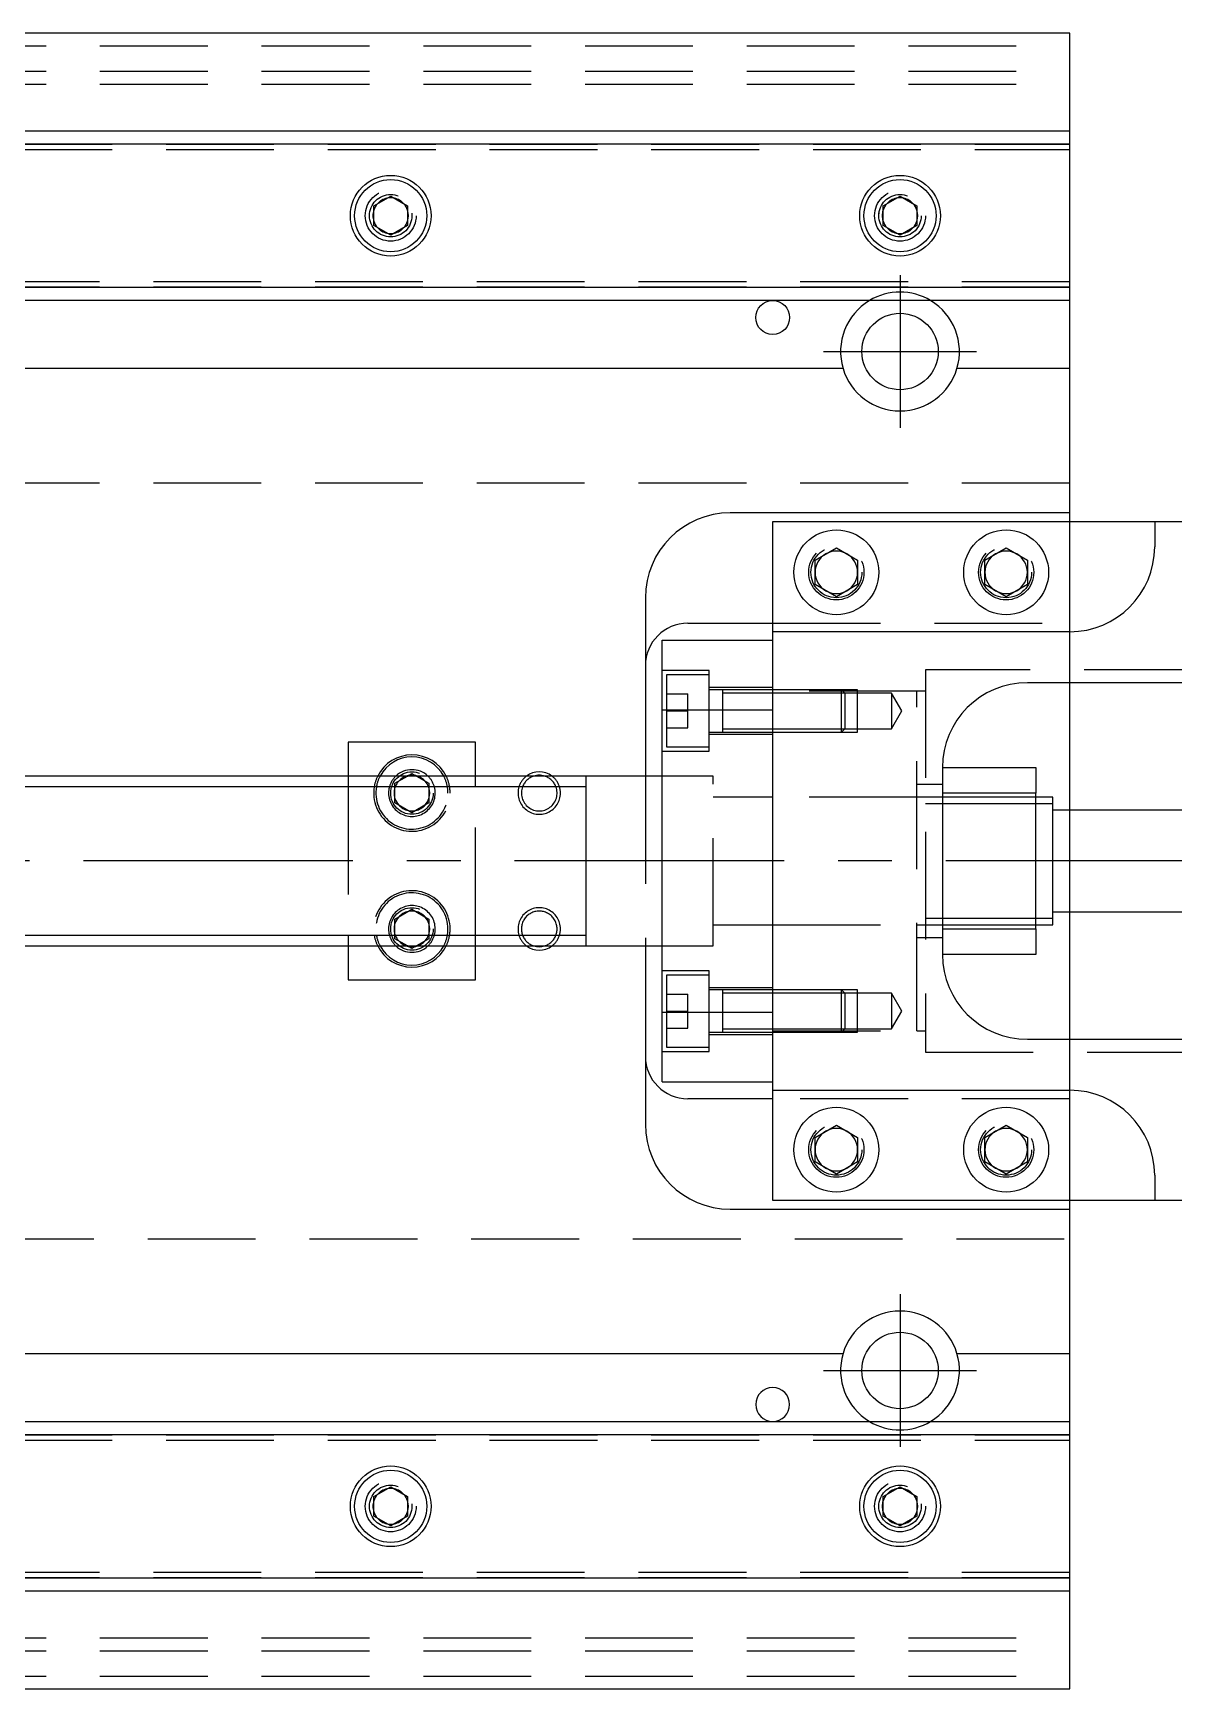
# Model space of a CAD drawing. Extents: x -20 to 632, y -282 to 102.
# Drawn here: x 277.9 to 412.3, y -97.5 to 97.5 of the extents above; entities that cross this region are included whole.
import ezdxf

# ---------------------------------------------------------------- set-up
doc = ezdxf.new("R2010")
doc.units = 0
doc.linetypes.add('CENTER', pattern=[50.8, 31.75, -6.35, 6.35, -6.35])
doc.linetypes.add('DASHED', pattern=[19.05, 12.7, -6.35])
doc.layers.get('0').update_dxf_attribs({"linetype": 'CONTINUOUS'})
doc.layers.add('CENTER', color=1, linetype='CENTER')

msp = doc.modelspace()

# ---------------------------------------------------------------- linework, layer by layer
at = {"color": 3, "linetype": 'DASHED'}
for p, q in [((0, 96), (400, 96)), ((0, 93), (400, 93)), ((0, 91.5), (400, 91.5)), ((274.5, 84.403994), (400, 84.403994)), ((274.5, 83.8), (400, 83.8)), ((322.483582, 76.286038), (322.5, 76)), ((377.5, 76), (377.534018, 76.411016)), ((400, 68.2), (274.5, 68.2)), ((400, 67.596006), (274.5, 67.596006)), ((400, 44.5), (5.640312, 44.5)), ((400, 28), (400, 40)), ((369.5, 34), (369.520026, 34.346056)), ((389.5, 34), (389.520026, 34.346056)), ((365, 28), (400, 28)), ((400, 27), (400, 28)), ((365, 17.78342), (365, 26)), ((400, 21), (400, 27)), ((357.5, 22.42767), (352, 22.42767)), ((352.5, 21.92767), (352.5, 13.42767)), ((357.5, 21.92767), (352.5, 21.92767)), ((357.5, 12.92767), (357.5, 22.42767)), ((383, 22.5), (383, -22.5)), ((452.5, 22.5), (383, 22.5)), ((352.5, 19.67767), (355, 19.67767)), ((355, 17.67767), (355, 19.67767)), ((365, 20.42767), (357.5, 20.42767)), ((359.1, 20.17767), (357.5, 20.17767)), ((359.1, 20.17767), (359.095, 20.17767)), ((359.1, 20.17767), (359.1, 19.92022)), ((359.105, 20.17767), (359.1, 20.17767)), ((364.99998, 20.17767), (359.1, 20.17767)), ((359.1, 19.92022), (359.1, 15.435068)), ((364.99998, 19.77767), (359.1, 19.77767)), ((373.1, 20.17767), (365, 20.17767)), ((373.1, 20.177664), (365, 20.177664)), ((382, 20), (365, 20)), ((373.5, 19.77767), (365, 19.77767)), ((373.1, 15.17767), (373.1, 20.17767)), ((373.5, 19.77767), (373.1, 20.17767)), ((375, 20.177664), (373.10002, 20.177664)), ((373.5, 19.77767), (373.5, 15.57767)), ((375, 19.77767), (373.50002, 19.77767)), ((375, 15.177674), (375, 20.177664)), ((379, 19.77767), (375, 19.77767)), ((379, 19.77767), (379, 15.57767)), ((380.212436, 17.67767), (379, 19.77767)), ((382, -20), (382, 20)), ((383, 20), (382, 20)), ((352.5, 17.67767), (355, 17.67767)), ((355, 15.67767), (355, 17.67767)), ((379, 15.57767), (380.212436, 17.67767)), ((352.5, 15.67767), (355, 15.67767)), ((357.5, 15.17767), (359.1, 15.17767)), ((357.5, 14.92767), (365, 14.92767)), ((359.095, 15.17767), (359.1, 15.17767)), ((359.1, 15.57767), (364.99998, 15.57767)), ((359.1, 15.435068), (359.1, 15.17767)), ((359.1, 15.17767), (359.105, 15.17767)), ((359.1, 15.17767), (364.99998, 15.17767)), ((365, 15.57767), (373.5, 15.57767)), ((365, 15.177674), (373.1, 15.177674)), ((365, 15.17767), (373.1, 15.17767)), ((373.1, 15.17767), (373.5, 15.57767)), ((373.10002, 15.177674), (375, 15.177674)), ((373.50002, 15.57767), (375, 15.57767)), ((375, 15.57767), (379, 15.57767)), ((352, 12.92767), (357.5, 12.92767)), ((352.5, 13.42767), (357.5, 13.42767)), ((315, 10), (315, 8.75)), ((320.5, 9.1547), (321.964102, 10)), ((323.035898, 10), (324.5, 9.1547)), ((330, 8.75), (330, 10)), ((343, 10), (342.995, 10)), ((343.005, 10), (343, 10)), ((350, 10), (350, -10)), ((358, 10), (352, 10)), ((358, -10), (358, 10)), ((315, 8.75), (315, -8.75)), ((320, 8), (320.018502, 8.303588)), ((320.5, 8.75), (320.5, 9.1547)), ((320.5, 6.8453), (320.5, 8.75)), ((324.5, 9.1547), (324.5, 8.75)), ((324.5, 8.75), (324.5, 6.8453)), ((330, -8.75), (330, 8.75)), ((385, 9), (382, 9)), ((322.5, 5.690598), (320.5, 6.8453)), ((324.5, 6.8453), (322.5, 5.690598)), ((365, 7.5), (358, 7.5)), ((382, 7.5), (365, 7.5)), ((383, 7.5), (382, 7.5)), ((383, 7.5), (382.995, 7.5)), ((385, 7.5), (383, 7.5)), ((383.005, 7.5), (383, 7.5)), ((396, 7.5), (385, 7.5)), ((400, -6), (400, 6)), ((320.5, -6.8453), (322.5, -5.690598)), ((322.5, -5.690598), (324.5, -6.8453)), ((320, -8), (320.018502, -7.696412)), ((320.5, -8.75), (320.5, -6.8453)), ((324.5, -6.8453), (324.5, -8.75)), ((358, -7.5), (365, -7.5)), ((365, -7.5), (382, -7.5)), ((382, -7.5), (383, -7.5)), ((382.995, -7.5), (383, -7.5)), ((383, -7.5), (385, -7.5)), ((383, -7.5), (383.005, -7.5)), ((385, -7.5), (396, -7.5)), ((315, -8.75), (315, -10)), ((320.5, -9.1547), (320.5, -8.75)), ((321.964102, -10), (320.5, -9.1547)), ((324.5, -9.1547), (323.035898, -10)), ((324.5, -8.75), (324.5, -9.1547)), ((330, -10), (330, -8.75)), ((382, -9), (385, -9)), ((342.995, -10), (343, -10)), ((343, -10), (343.005, -10)), ((352, -10), (358, -10)), ((357.5, -12.92767), (352, -12.92767)), ((352.5, -13.42767), (352.5, -21.92767)), ((357.5, -13.42767), (352.5, -13.42767)), ((357.5, -22.42767), (357.5, -12.92767)), ((365, -14.92767), (357.5, -14.92767)), ((359.1, -15.17767), (357.5, -15.17767)), ((359.1, -15.17767), (359.095, -15.17767)), ((359.1, -15.17767), (359.1, -15.435118)), ((364.99998, -15.17767), (359.1, -15.17767)), ((359.105, -15.17767), (359.1, -15.17767)), ((359.1, -15.435118), (359.1, -19.920272)), ((364.99998, -15.57767), (359.1, -15.57767)), ((373.1, -15.17767), (365, -15.17767)), ((373.1, -15.177674), (365, -15.177674)), ((373.5, -15.57767), (365, -15.57767)), ((373.1, -20.17767), (373.1, -15.17767)), ((373.5, -15.57767), (373.1, -15.17767)), ((375, -15.177674), (373.10002, -15.177674)), ((373.5, -15.57767), (373.5, -19.77767)), ((375, -15.57767), (373.50002, -15.57767)), ((375, -20.177664), (375, -15.177674)), ((379, -15.57767), (375, -15.57767)), ((379, -15.57767), (379, -19.77767)), ((380.212436, -17.67767), (379, -15.57767)), ((352.5, -15.67767), (355, -15.67767)), ((355, -17.67767), (355, -15.67767)), ((352.5, -17.67767), (355, -17.67767)), ((355, -19.67767), (355, -17.67767)), ((365, -26), (365, -17.78342)), ((379, -19.77767), (380.212436, -17.67767)), ((352.5, -19.67767), (355, -19.67767)), ((357.5, -20.17767), (359.1, -20.17767)), ((357.5, -20.42767), (365, -20.42767)), ((359.095, -20.17767), (359.1, -20.17767)), ((359.1, -19.77767), (364.99998, -19.77767)), ((359.1, -19.920272), (359.1, -20.17767)), ((359.1, -20.17767), (364.99998, -20.17767)), ((359.1, -20.17767), (359.105, -20.17767)), ((365, -19.77767), (373.5, -19.77767)), ((365, -20), (382, -20)), ((365, -20.177664), (373.1, -20.177664)), ((365, -20.17767), (373.1, -20.17767)), ((373.1, -20.17767), (373.5, -19.77767)), ((373.10002, -20.177664), (375, -20.177664)), ((373.50002, -19.77767), (375, -19.77767)), ((375, -19.77767), (379, -19.77767)), ((382, -20), (383, -20)), ((400, -27), (400, -21)), ((352, -22.42767), (357.5, -22.42767)), ((352.5, -21.92767), (357.5, -21.92767)), ((383, -22.5), (452.5, -22.5)), ((400, -28), (400, -27)), ((400, -28), (365, -28)), ((400, -40), (400, -28)), ((369.5, -34), (369.520026, -33.653944)), ((389.5, -34), (389.520026, -33.653944)), ((5.640312, -44.5), (400, -44.5)), ((274.5, -67.596006), (400, -67.596006)), ((274.5, -68.2), (400, -68.2)), ((322.483582, -75.713962), (322.5, -76)), ((382.483582, -75.713962), (382.5, -76)), ((400, -83.8), (274.5, -83.8)), ((400, -84.403994), (274.5, -84.403994)), ((0, -91.5), (400, -91.5)), ((0, -93), (400, -93)), ((0, -96), (400, -96))]:
    msp.add_line(p, q, dxfattribs=at)
at = {"color": 7, "linetype": 'CONTINUOUS'}
for p, q in [((400, 97.5), (275, 97.5)), ((400, 86), (400, 97.5)), ((275, 86), (400, 86)), ((400, 84.460392), (400, 86)), ((275, 84.460392), (400, 84.460392)), ((400, 67.539608), (400, 84.460392)), ((318, 77.1547), (320, 78.309402)), ((320, 78.309402), (322, 77.1547)), ((378, 77.1547), (380, 78.309402)), ((380, 78.309402), (382, 77.1547)), ((318, 74.8453), (318, 77.1547)), ((322, 77.1547), (322, 74.8453)), ((378, 74.8453), (378, 77.1547)), ((382, 77.1547), (382, 74.8453)), ((320, 73.690598), (318, 74.8453)), ((322, 74.8453), (320, 73.690598)), ((380, 73.690598), (378, 74.8453)), ((382, 74.8453), (380, 73.690598)), ((400, 67.539608), (275, 67.539608)), ((400, 66), (400, 67.539608)), ((400, 66), (275, 66)), ((400, 58), (400, 66)), ((373.291796, 58), (275, 58)), ((400, 58), (386.708204, 58)), ((400, 41), (400, 58)), ((400, 41), (360, 41)), ((400, 40), (400, 41)), ((365, 27), (365, 40)), ((365, 40), (410, 40)), ((410, 40), (410, 37)), ((410, 40), (445.5, 40)), ((370, 35.443376), (372.5, 36.886752)), ((370, 32.556624), (370, 35.443376)), ((372.5, 36.886752), (375, 35.443376)), ((375, 35.443376), (375, 32.556624)), ((390, 35.443376), (392.5, 36.886752)), ((390, 32.556624), (390, 35.443376)), ((392.5, 36.886752), (395, 35.443376)), ((395, 35.443376), (395, 32.556624)), ((372.5, 31.113248), (370, 32.556624)), ((375, 32.556624), (372.5, 31.113248)), ((392.5, 31.113248), (390, 32.556624)), ((395, 32.556624), (392.5, 31.113248)), ((350, 31), (350, 10)), ((355, 28), (365, 28)), ((352, 17.78342), (352, 26)), ((352, 26), (365, 26)), ((400, 27), (365, 27)), ((365, 17.78342), (365, 27)), ((435.5, 21), (395, 21)), ((400, 6), (400, 21)), ((352, 17.78342), (365, 17.78342)), ((352, -17.78342), (352, 17.78342)), ((365, -17.78342), (365, 17.78342)), ((365, -17.78342), (365, 17.78342)), ((315, 14), (315, 10)), ((330, 14), (315, 14)), ((330, 10), (330, 14)), ((343, 10), (275, 10)), ((321.964102, 10), (322.5, 10.309402)), ((322.5, 10.309402), (323.035898, 10)), ((343, 10.000006), (343, -10.000006)), ((352, 10), (343, 10)), ((385, 11), (396, 11)), ((385, 11), (385, -11)), ((396, 11), (396, 8)), ((396, 8), (385, 8)), ((396, -8), (396, 8)), ((385, 6.75), (383, 6.75)), ((396, 6.75), (385, 6.75)), ((398, 7.5), (396, 7.5)), ((398, 6.75), (396, 6.75)), ((398, -7.5), (398, 7.5)), ((418, 6), (398, 6)), ((383, -6.75), (385, -6.75)), ((385, -6.75), (396, -6.75)), ((396, -6.75), (398, -6.75)), ((396, -7.5), (398, -7.5)), ((398, -6), (418, -6)), ((400, -21), (400, -6)), ((385, -8), (396, -8)), ((396, -8), (396, -11)), ((275, -10), (343, -10)), ((315, -10), (315, -14)), ((322.5, -10.309402), (321.964102, -10)), ((323.035898, -10), (322.5, -10.309402)), ((330, -14), (330, -10)), ((343, -10), (352, -10)), ((350, -10), (350, -31)), ((396, -11), (385, -11)), ((315, -14), (330, -14)), ((352, -17.78342), (365, -17.78342)), ((352, -26), (352, -17.78342)), ((365, -27), (365, -17.78342)), ((395, -21), (435.5, -21)), ((352, -26), (365, -26)), ((365, -27), (400, -27)), ((365, -40), (365, -27)), ((365, -28), (355, -28)), ((370, -32.556624), (372.5, -31.113248)), ((372.5, -31.113248), (375, -32.556624)), ((390, -32.556624), (392.5, -31.113248)), ((392.5, -31.113248), (395, -32.556624)), ((370, -35.443376), (370, -32.556624)), ((375, -32.556624), (375, -35.443376)), ((390, -35.443376), (390, -32.556624)), ((395, -32.556624), (395, -35.443376)), ((372.5, -36.886752), (370, -35.443376)), ((375, -35.443376), (372.5, -36.886752)), ((392.5, -36.886752), (390, -35.443376)), ((395, -35.443376), (392.5, -36.886752)), ((410, -37), (410, -40)), ((410, -40), (365, -40)), ((400, -41), (400, -40)), ((445.5, -40), (410, -40)), ((360, -41), (400, -41)), ((400, -58), (400, -41)), ((275, -58), (373.291796, -58)), ((386.708204, -58), (400, -58)), ((400, -66), (400, -58)), ((275, -66), (400, -66)), ((400, -67.539608), (400, -66)), ((275, -67.539608), (400, -67.539608)), ((400, -84.460392), (400, -67.539608)), ((318, -74.8453), (320, -73.690598)), ((320, -73.690598), (322, -74.8453)), ((378, -74.8453), (380, -73.690598)), ((380, -73.690598), (382, -74.8453)), ((318, -77.1547), (318, -74.8453)), ((322, -74.8453), (322, -77.1547)), ((378, -77.1547), (378, -74.8453)), ((382, -74.8453), (382, -77.1547)), ((320, -78.309402), (318, -77.1547)), ((322, -77.1547), (320, -78.309402)), ((380, -78.309402), (378, -77.1547)), ((382, -77.1547), (380, -78.309402)), ((400, -84.460392), (275, -84.460392)), ((400, -86), (400, -84.460392)), ((400, -86), (275, -86)), ((400, -97.5), (400, -86)), ((275, -97.5), (400, -97.5))]:
    msp.add_line(p, q, dxfattribs=at)
at = {"color": 3, "linetype": 'CONTINUOUS'}
for p, q in [((343, 8.75), (275, 8.75)), ((275, -8.75), (343, -8.75))]:
    msp.add_line(p, q, dxfattribs=at)
at = {"color": 7, "linetype": 'CONTINUOUS'}
for centre, radius in [((320, 76), 4.75), ((320, 76), 4.25), ((380, 76), 4.75), ((380, 76), 4.25), ((365, 64), 2), ((380, 60), 4.5), ((372.5, 34), 5), ((392.5, 34), 5), ((372.5, -34), 5), ((392.5, -34), 5), ((380, -60), 4.5), ((320, -76), 4.75), ((320, -76), 4.25), ((380, -76), 4.75), ((380, -76), 4.25)]:
    msp.add_circle(centre, radius, dxfattribs=at)
at = {"color": 3, "linetype": 'DASHED'}
for centre, radius in [((320, 76), 3), ((320, 76), 2.5), ((380, 76), 3), ((380, 76), 2.5), ((372.5, 34), 3.25), ((392.5, 34), 3.25), ((372.5, 34), 3), ((392.5, 34), 3), ((322.5, 8), 2.5), ((322.5, -8), 2.5), ((372.5, -34), 3.25), ((372.5, -34), 3), ((392.5, -34), 3.25), ((392.5, -34), 3), ((320, -76), 3), ((320, -76), 2.5), ((380, -76), 3), ((380, -76), 2.5)]:
    msp.add_circle(centre, radius, dxfattribs=at)
at = {"color": 7, "linetype": 'CONTINUOUS'}
for centre, radius, start, end in [((320, 76), 2.1, 102.24721, 137.75279), ((320, 76), 2.1, 77.75279, 102.24721), ((320, 76), 2.1, 42.24721, 77.75279), ((380, 76), 2.1, 102.24721, 137.75279), ((380, 76), 2.1, 77.75279, 102.24721), ((380, 76), 2.1, 42.24721, 77.75279), ((320, 76), 2.1, 162.24721, 180), ((320, 76), 2.1, 137.75279, 162.24721), ((320, 76), 2.1, 17.75279, 42.24721), ((320, 76), 2.1, 342.24721, 17.75279), ((380, 76), 2.1, 162.24721, 180), ((380, 76), 2.1, 137.75279, 162.24721), ((380, 76), 2.1, 17.75279, 42.24721), ((380, 76), 2.1, 342.24721, 17.75279), ((320, 76), 2.1, 180, 197.75279), ((320, 76), 2.1, 197.75279, 222.24721), ((320, 76), 2.1, 222.24721, 257.75279), ((320, 76), 2.1, 282.24721, 317.75279), ((320, 76), 2.1, 317.75279, 342.24721), ((380, 76), 2.1, 180, 197.75279), ((380, 76), 2.1, 197.75279, 222.24721), ((380, 76), 2.1, 222.24721, 257.75279), ((380, 76), 2.1, 282.24721, 317.75279), ((380, 76), 2.1, 317.75279, 342.24721), ((320, 76), 2.1, 257.75279, 282.24721), ((380, 76), 2.1, 257.75279, 282.24721), ((380, 60), 7, 121.002719, 196.60155), ((380, 60), 7, 343.39845, 58.997281), ((380, 60), 7, 196.60155, 343.39845), ((360, 31), 10, 90, 180), ((372.5, 34), 2.5, 120, 180), ((372.5, 34), 2.5, 60, 120), ((372.5, 34), 2.5, 0, 60), ((392.5, 34), 2.5, 120, 180), ((392.5, 34), 2.5, 60, 120), ((392.5, 34), 2.5, 0, 60), ((400, 37), 10, 270, 0), ((372.5, 34), 2.5, 180, 240), ((372.5, 34), 2.5, 300, 0), ((392.5, 34), 2.5, 180, 240), ((392.5, 34), 2.5, 300, 0), ((372.5, 34), 2.5, 240, 300), ((392.5, 34), 2.5, 240, 300), ((355, 23), 5, 90, 180), ((395, 11), 10, 90, 180), ((322.5, 8), 4.5, 26.3878, 153.6122), ((322.5, 8), 4.25, 28.072487, 151.927513), ((322.5, 8), 2.1, 107.75279, 137.75279), ((322.5, 8), 2.1, 102.24721, 107.75279), ((322.5, 8), 2.1, 77.75279, 102.24721), ((322.5, 8), 2.1, 72.24721, 77.75279), ((322.5, 8), 2.1, 42.24721, 72.24721), ((337.5, 8), 2.1, 90, 107.75279), ((337.5, 8), 2.1, 72.24721, 90), ((322.5, 8), 2.1, 162.24721, 180), ((322.5, 8), 2.1, 180, 197.75279), ((322.5, 8), 2.1, 159.075168, 162.24721), ((322.5, 8), 2.1, 137.75279, 159.075168), ((322.5, 8), 2.1, 20.924832, 42.24721), ((322.5, 8), 2.1, 17.75279, 20.924832), ((322.5, 8), 2.1, 342.24721, 17.75279), ((322.5, 8), 2.1, 197.75279, 222.24721), ((322.5, 8), 2.1, 222.24721, 257.75279), ((322.5, 8), 2.1, 257.75279, 282.24721), ((322.5, 8), 2.1, 282.24721, 317.75279), ((322.5, 8), 2.1, 317.75279, 342.24721), ((322.5, -8), 2.1, 162.24721, 180), ((322.5, -8), 2.1, 137.75279, 162.24721), ((322.5, -8), 2.1, 102.24721, 137.75279), ((322.5, -8), 2.1, 77.75279, 102.24721), ((322.5, -8), 2.1, 42.24721, 77.75279), ((322.5, -8), 2.1, 17.75279, 42.24721), ((322.5, -8), 2.1, 342.24721, 17.75279), ((322.5, -8), 2.1, 180, 197.75279), ((322.5, -8), 2.1, 197.75279, 200.924832), ((322.5, -8), 2.1, 200.924832, 222.24721), ((322.5, -8), 2.1, 222.24721, 252.24721), ((322.5, -8), 2.1, 287.75279, 317.75279), ((322.5, -8), 2.1, 317.75279, 339.075168), ((322.5, -8), 2.1, 339.075168, 342.24721), ((322.5, -8), 4.5, 206.3878, 333.6122), ((322.5, -8), 4.25, 208.072487, 331.927513), ((322.5, -8), 2.1, 252.24721, 257.75279), ((322.5, -8), 2.1, 257.75279, 282.24721), ((322.5, -8), 2.1, 282.24721, 287.75279), ((337.5, -8), 2.1, 252.24721, 287.75279), ((395, -11), 10, 180, 270), ((355, -23), 5, 180, 270), ((400, -37), 10, 0, 90), ((360, -31), 10, 180, 270), ((372.5, -34), 2.5, 120, 180), ((372.5, -34), 2.5, 60, 120), ((372.5, -34), 2.5, 0, 60), ((392.5, -34), 2.5, 120, 180), ((392.5, -34), 2.5, 60, 120), ((392.5, -34), 2.5, 0, 60), ((372.5, -34), 2.5, 180, 240), ((372.5, -34), 2.5, 300, 0), ((392.5, -34), 2.5, 180, 240), ((392.5, -34), 2.5, 300, 0), ((372.5, -34), 2.5, 240, 300), ((392.5, -34), 2.5, 240, 300), ((380, -60), 7, 16.60155, 163.39845), ((380, -60), 7, 163.39845, 238.997281), ((380, -60), 7, 301.002719, 16.60155), ((365, -64), 2, 90, 270), ((365, -64), 2, 270, 90), ((320, -76), 2.1, 102.24721, 137.75279), ((320, -76), 2.1, 77.75279, 102.24721), ((320, -76), 2.1, 42.24721, 77.75279), ((380, -76), 2.1, 102.24721, 137.75279), ((380, -76), 2.1, 77.75279, 102.24721), ((380, -76), 2.1, 42.24721, 77.75279), ((320, -76), 2.1, 162.24721, 180), ((320, -76), 2.1, 180, 197.75279), ((320, -76), 2.1, 137.75279, 162.24721), ((320, -76), 2.1, 17.75279, 42.24721), ((320, -76), 2.1, 342.24721, 17.75279), ((380, -76), 2.1, 162.24721, 180), ((380, -76), 2.1, 180, 197.75279), ((380, -76), 2.1, 137.75279, 162.24721), ((380, -76), 2.1, 17.75279, 42.24721), ((380, -76), 2.1, 342.24721, 17.75279), ((320, -76), 2.1, 197.75279, 222.24721), ((320, -76), 2.1, 222.24721, 257.75279), ((320, -76), 2.1, 282.24721, 317.75279), ((320, -76), 2.1, 317.75279, 342.24721), ((380, -76), 2.1, 197.75279, 222.24721), ((380, -76), 2.1, 222.24721, 257.75279), ((380, -76), 2.1, 282.24721, 317.75279), ((380, -76), 2.1, 317.75279, 342.24721), ((320, -76), 2.1, 257.75279, 282.24721), ((380, -76), 2.1, 257.75279, 282.24721)]:
    msp.add_arc(centre, radius, start, end, dxfattribs=at)
at = {"color": 3, "linetype": 'DASHED'}
for centre, radius, start, end in [((380, 60), 7, 58.997281, 121.002719), ((322.5, 8), 4.5, 153.6122, 170.405932), ((322.5, 8), 4.25, 151.927513, 169.835751), ((322.5, 8), 2.75, 133.341758, 164.17338), ((322.5, 8), 2.75, 46.658242, 133.341758), ((322.5, 8), 2.75, 15.82662, 46.658242), ((322.5, 8), 4.25, 10.164249, 28.072487), ((322.5, 8), 4.5, 9.594068, 26.3878), ((337.5, 8), 2.5, 126.869898, 162.542397), ((337.5, 8), 2.1, 107.75279, 159.075168), ((337.5, 8), 2.1, 20.924832, 72.24721), ((337.5, 8), 2.5, 17.457603, 53.130102), ((322.5, 8), 4.5, 170.405932, 0), ((322.5, 8), 4.25, 169.835751, 0), ((322.5, 8), 2.75, 180, 15.82662), ((322.5, 8), 2.75, 164.17338, 180), ((322.5, 8), 4.25, 0, 10.164249), ((322.5, 8), 4.5, 0, 9.594068), ((337.5, 8), 2.5, 162.542397, 0), ((337.5, 8), 2.1, 159.075168, 20.924832), ((337.5, 8), 2.5, 0, 17.457603), ((322.5, -8), 4.5, 0, 189.594068), ((322.5, -8), 4.25, 0, 190.164249), ((322.5, -8), 2.75, 344.17338, 180), ((337.5, -8), 2.5, 0, 197.457603), ((337.5, -8), 2.1, 90, 200.924832), ((337.5, -8), 2.1, 339.075168, 90), ((322.5, -8), 4.5, 189.594068, 206.3878), ((322.5, -8), 4.25, 190.164249, 208.072487), ((322.5, -8), 2.75, 180, 195.82662), ((322.5, -8), 2.75, 195.82662, 226.658242), ((322.5, -8), 2.75, 313.341758, 344.17338), ((322.5, -8), 4.25, 331.927513, 349.835751), ((322.5, -8), 4.5, 333.6122, 350.405932), ((322.5, -8), 4.25, 349.835751, 0), ((322.5, -8), 4.5, 350.405932, 0), ((337.5, -8), 2.5, 197.457603, 233.130102), ((337.5, -8), 2.1, 200.924832, 252.24721), ((337.5, -8), 2.1, 287.75279, 339.075168), ((337.5, -8), 2.5, 306.869898, 342.542397), ((337.5, -8), 2.5, 342.542397, 0), ((322.5, -8), 2.75, 226.658242, 313.341758), ((380, -60), 7, 238.997281, 301.002719)]:
    msp.add_arc(centre, radius, start, end, dxfattribs=at)
at = {"color": 3, "linetype": 'CONTINUOUS'}
for centre, start, end in [((337.5, 8), 53.130102, 126.869898), ((337.5, -8), 233.130102, 306.869898)]:
    msp.add_arc(centre, 2.5, start, end, dxfattribs=at)
at = {"layer": 'CENTER', "color": 1, "linetype": 'CENTER'}
for p, q in [((380, 69), (380, 51)), ((371, 60), (389, 60)), ((467.945, 0), (-20, 0)), ((380, -51), (380, -69)), ((371, -60), (389, -60))]:
    msp.add_line(p, q, dxfattribs=at)

doc.saveas('drawing.dxf')
